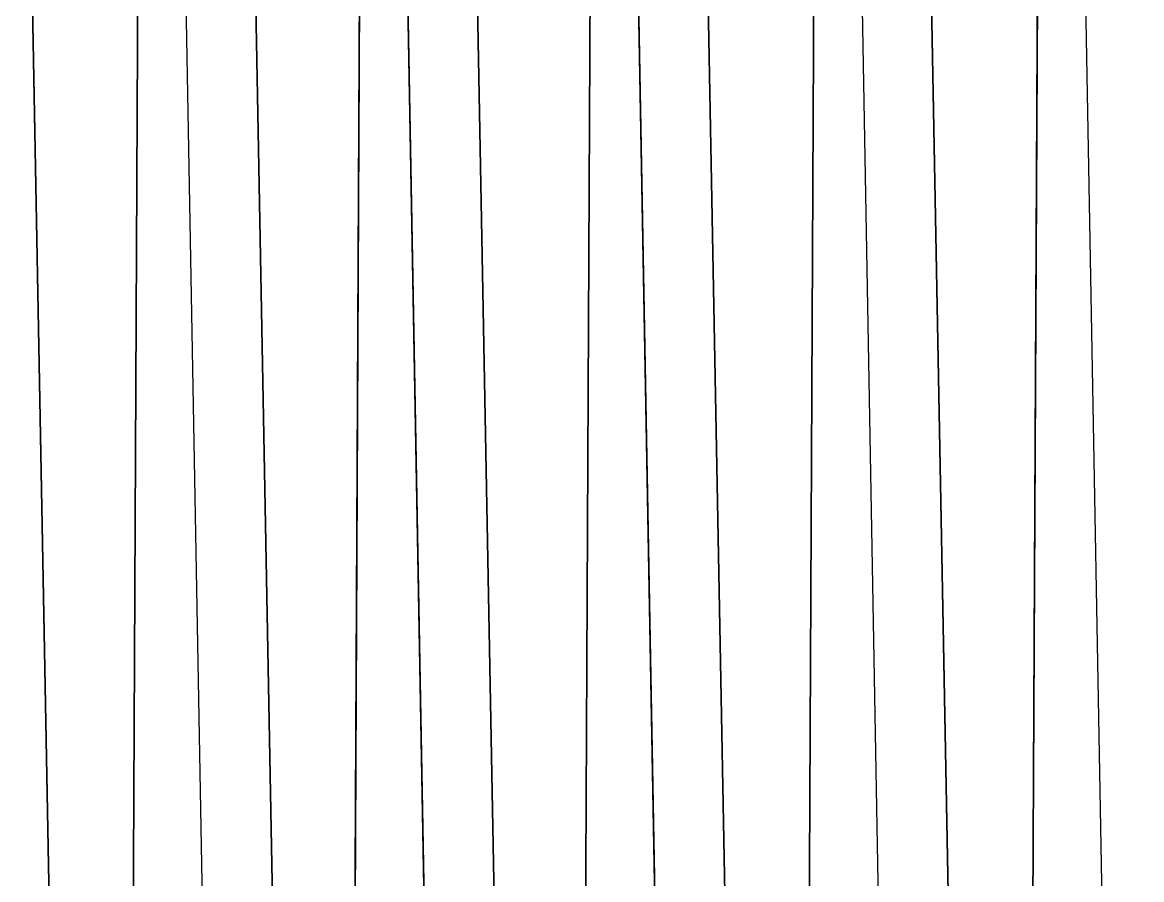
# Model space of a CAD drawing. Header units: millimetres. Extents: x 0 to 1881, y -1115 to 723.
# Drawn here: x 414.1 to 506.8, y 551.5 to 622.5 of the extents above; entities that cross this region are included whole.
import ezdxf

# ---------------------------------------------------------------- set-up
doc = ezdxf.new("R2010")
doc.units = ezdxf.units.MM
doc.layers.add('Blocks', color=7, linetype='Continuous')
doc.layers.add('Blocks$Inner', color=7, linetype='Continuous', lineweight=25, true_color=0x007f00)
doc.layers.add('Blocks$Outline', color=7, linetype='Continuous', lineweight=35, true_color=0xff3f3f)

# ---------------------------------------------------------------- blocks, each defined once
blk = doc.blocks.new('PK4 Lounge Chair Front')
at = {"layer": 'Blocks$Inner'}
for p, q in [((442.266, 670.47), (440.835, 377.55)), ((498.407, 670.77), (496.939, 377.569))]:
    blk.add_line(p, q, dxfattribs=at)
for points in [[(419.549, 377.804), (414.133, 668.275)], [(438.054, 377.964), (432.635, 668.294)], [(456.394, 378.128), (450.982, 668.336)], [(475.522, 377.889), (470.089, 668.275)], [(494.021, 377.954), (488.591, 668.297)], [(446.572, 377.06), (447.422, 547.804), (445.245, 668.29), (445.712, 677.184), (446.383, 685.247), (446.853, 689.291), (447.422, 693.006)], [(469.77, 377.426), (466.529, 548.669), (464.351, 668.271), (464.514, 681.718), (464.745, 684.845), (465.104, 687.815), (465.339, 689.232), (465.615, 690.598), (465.936, 691.909), (466.305, 693.161)], [(484.208, 692.558), (483.032, 675.652), (482.854, 668.274), (485.03, 548.194), (488.277, 377.67)], [(423.922, 671.451), (423.922, 671.451), (422.487, 377.804)], [(479.994, 671.059), (479.965, 671.255), (479.941, 671.458), (479.927, 671.398), (479.919, 671.36), (479.911, 671.312), (479.894, 671.172), (479.877, 670.951), (478.443, 377.768)], [(461.428, 670.507), (461.373, 670.716), (459.941, 377.922)], [(428.224, 377.261), (429.074, 548.194), (426.897, 668.28), (426.707, 668.276), (426.518, 668.285), (426.424, 668.294), (426.331, 668.307), (426.238, 668.323), (426.146, 668.342), (426.055, 668.364), (425.964, 668.391), (425.875, 668.42), (425.786, 668.453), (425.698, 668.49), (425.612, 668.53), (425.527, 668.574)], [(445.245, 668.29), (445.099, 668.304), (444.955, 668.326), (445.099, 668.304), (445.245, 668.29), (447.422, 548.194), (450.663, 377.616)], [(463.269, 668.378), (463.121, 668.431), (463.043, 668.464), (462.966, 668.5), (463.043, 668.464), (463.121, 668.431), (463.195, 668.404), (463.269, 668.378), (463.419, 668.335), (463.571, 668.301), (463.724, 668.276), (463.88, 668.262), (464.036, 668.256), (464.194, 668.259), (464.351, 668.271), (466.528, 548.194), (465.678, 377.449)], [(506.807, 377.802), (503.562, 548.194), (501.385, 668.287)]]:
    blk.add_lwpolyline(points, dxfattribs=at)
at = {"layer": 'Blocks$Outline'}
for points in [[(422.487, 377.822), (423.922, 671.451)], [(442.266, 670.47), (440.835, 377.55)], [(438.054, 377.98), (432.635, 668.294)], [(478.443, 377.768), (479.877, 670.951), (479.894, 671.172), (479.911, 671.312), (479.919, 671.36), (479.927, 671.398), (479.941, 671.458)], [(498.407, 670.77), (496.939, 377.569)], [(494.02, 378.012), (488.591, 668.297)], [(459.941, 377.923), (461.373, 670.716)], [(414.133, 668.275), (419.548, 377.858)], [(446.573, 377.328), (447.422, 547.804), (445.245, 668.29)], [(445.245, 668.29), (447.422, 548.194), (450.653, 378.117)], [(450.982, 668.336), (456.394, 378.134)], [(469.769, 377.503), (466.529, 548.669), (464.351, 668.271)], [(464.351, 668.271), (466.528, 548.194), (465.678, 377.449)], [(470.089, 668.275), (475.522, 377.889)]]:
    blk.add_lwpolyline(points, dxfattribs=at)

msp = doc.modelspace()

# ---------------------------------------------------------------- block references
at = {"layer": 'Blocks'}
msp.add_blockref('PK4 Lounge Chair Front', (0, 0), dxfattribs=at)

doc.saveas('drawing.dxf')
